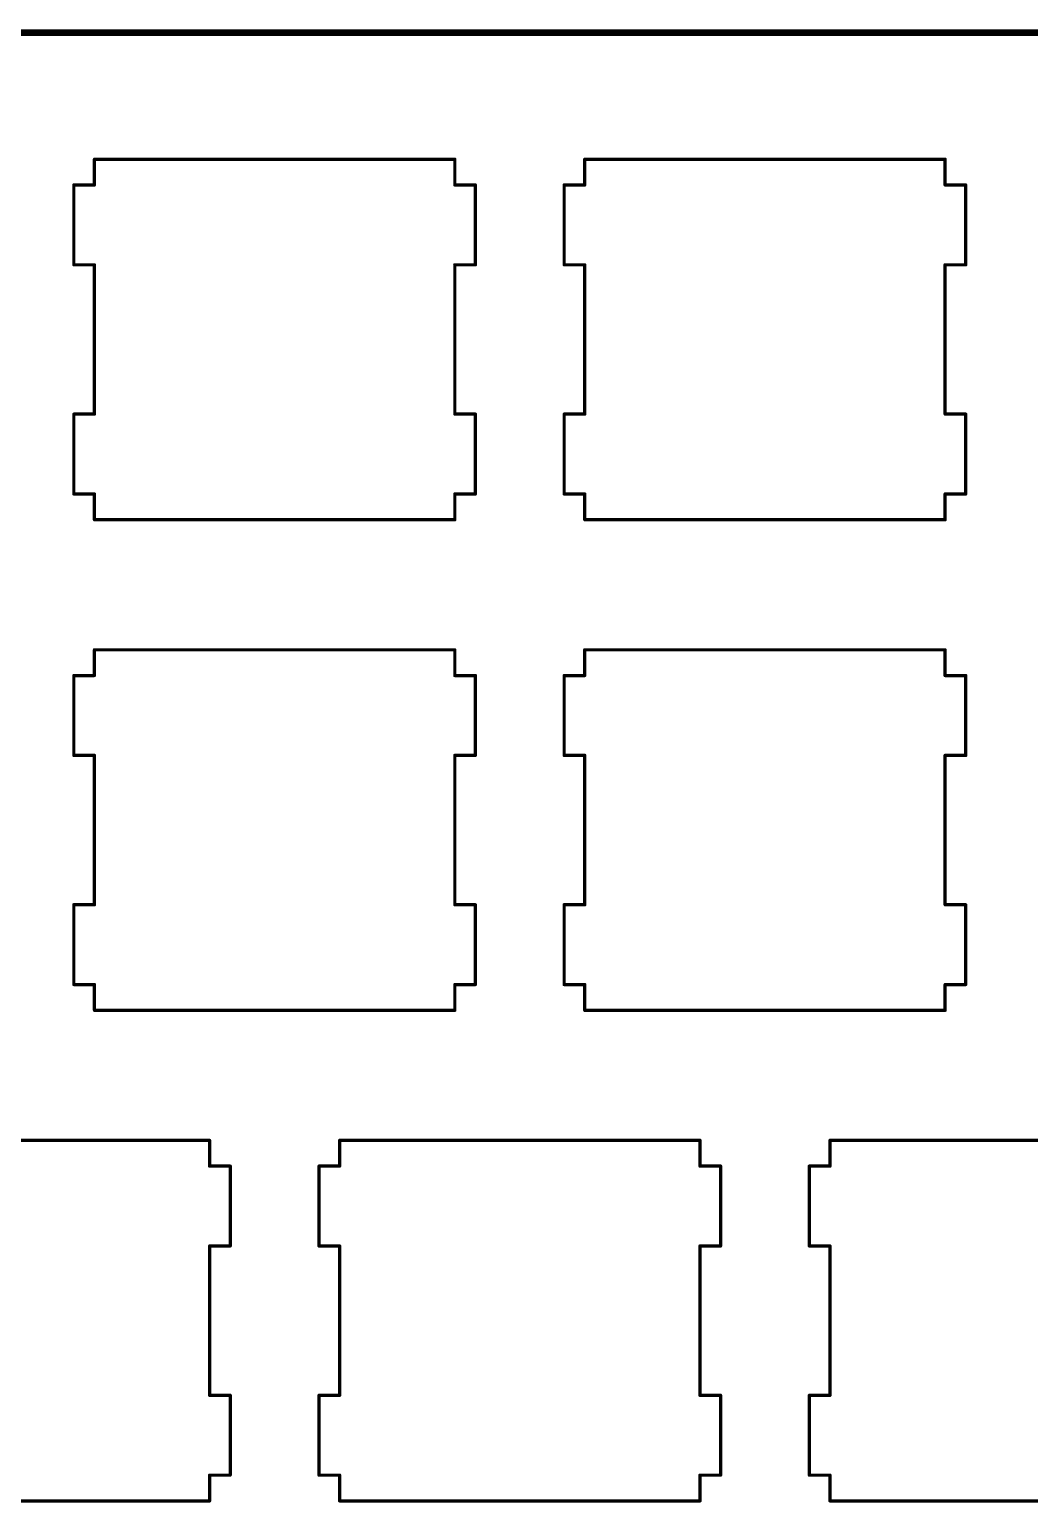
# Model space of a CAD drawing. Extents: x 43 to 335, y 43 to 163.
# Drawn here: x 122.4 to 161.3, y 105.6 to 162.8 of the extents above; entities that cross this region are included whole.
import ezdxf

# ---------------------------------------------------------------- set-up
doc = ezdxf.new("R2010")
doc.units = 0
doc.layers.add('MECHANICAL2', color=216, linetype='CONTINUOUS')

msp = doc.modelspace()

# ---------------------------------------------------------------- linework, layer by layer
at = {"layer": 'MECHANICAL2'}
for points, const_width in [([(43.561, 162.687), (334.391, 162.687)], 0.254), ([(124.967, 156.776), (124.967, 157.776)], 0.127), ([(124.967, 157.776), (138.967, 157.776)], 0.127), ([(138.967, 156.776), (138.967, 157.776)], 0.127), ([(144.016, 156.776), (144.016, 157.776)], 0.127), ([(144.016, 157.776), (158.015, 157.776)], 0.127), ([(158.015, 156.776), (158.015, 157.776)], 0.127), ([(124.167, 156.776), (124.967, 156.776)], 0.127), ([(124.167, 153.675), (124.167, 156.776)], 0.127), ([(138.967, 156.776), (139.766, 156.776)], 0.127), ([(139.766, 153.675), (139.766, 156.776)], 0.127), ([(143.216, 156.776), (144.016, 156.776)], 0.127), ([(143.216, 153.675), (143.216, 156.776)], 0.127), ([(158.015, 156.776), (158.816, 156.776)], 0.127), ([(158.816, 153.675), (158.816, 156.776)], 0.127), ([(124.167, 153.675), (124.967, 153.675)], 0.127), ([(124.967, 147.877), (124.967, 153.675)], 0.127), ([(138.967, 147.877), (138.967, 153.675)], 0.127), ([(138.967, 153.675), (139.766, 153.675)], 0.127), ([(143.216, 153.675), (144.016, 153.675)], 0.127), ([(144.016, 147.877), (144.016, 153.675)], 0.127), ([(158.015, 147.877), (158.015, 153.675)], 0.127), ([(158.015, 153.675), (158.816, 153.675)], 0.127), ([(124.167, 147.877), (124.967, 147.877)], 0.127), ([(124.167, 144.776), (124.167, 147.877)], 0.127), ([(138.967, 147.877), (139.766, 147.877)], 0.127), ([(139.766, 144.776), (139.766, 147.877)], 0.127), ([(143.216, 147.877), (144.016, 147.877)], 0.127), ([(143.216, 144.776), (143.216, 147.877)], 0.127), ([(158.015, 147.877), (158.816, 147.877)], 0.127), ([(158.816, 144.776), (158.816, 147.877)], 0.127), ([(124.167, 144.776), (124.967, 144.776)], 0.127), ([(124.967, 143.776), (124.967, 144.776)], 0.127), ([(138.967, 143.776), (138.967, 144.776)], 0.127), ([(138.967, 144.776), (139.766, 144.776)], 0.127), ([(143.216, 144.776), (144.016, 144.776)], 0.127), ([(144.016, 143.776), (144.016, 144.776)], 0.127), ([(158.015, 143.776), (158.015, 144.776)], 0.127), ([(158.015, 144.776), (158.816, 144.776)], 0.127), ([(124.967, 143.776), (138.967, 143.776)], 0.127), ([(144.016, 143.776), (158.015, 143.776)], 0.127), ([(124.967, 137.726), (124.967, 138.725)], 0.127), ([(124.967, 138.725), (138.967, 138.725)], 0.127), ([(138.967, 137.726), (138.967, 138.725)], 0.127), ([(144.016, 137.726), (144.016, 138.725)], 0.127), ([(144.016, 138.725), (158.015, 138.725)], 0.127), ([(158.015, 137.726), (158.015, 138.725)], 0.127), ([(124.167, 137.726), (124.967, 137.726)], 0.127), ([(124.167, 134.625), (124.167, 137.726)], 0.127), ([(138.967, 137.726), (139.766, 137.726)], 0.127), ([(139.766, 134.625), (139.766, 137.726)], 0.127), ([(143.216, 137.726), (144.016, 137.726)], 0.127), ([(143.216, 134.625), (143.216, 137.726)], 0.127), ([(158.015, 137.726), (158.816, 137.726)], 0.127), ([(158.816, 134.625), (158.816, 137.726)], 0.127), ([(124.167, 134.625), (124.967, 134.625)], 0.127), ([(124.967, 128.825), (124.967, 134.625)], 0.127), ([(138.967, 128.825), (138.967, 134.625)], 0.127), ([(138.967, 134.625), (139.766, 134.625)], 0.127), ([(143.216, 134.625), (144.016, 134.625)], 0.127), ([(144.016, 128.825), (144.016, 134.625)], 0.127), ([(158.015, 128.825), (158.015, 134.625)], 0.127), ([(158.015, 134.625), (158.816, 134.625)], 0.127), ([(124.167, 128.825), (124.967, 128.825)], 0.127), ([(124.167, 125.726), (124.167, 128.825)], 0.127), ([(138.967, 128.825), (139.766, 128.825)], 0.127), ([(139.766, 125.726), (139.766, 128.825)], 0.127), ([(143.216, 128.825), (144.016, 128.825)], 0.127), ([(143.216, 125.726), (143.216, 128.825)], 0.127), ([(158.015, 128.825), (158.816, 128.825)], 0.127), ([(158.816, 125.726), (158.816, 128.825)], 0.127), ([(124.167, 125.726), (124.967, 125.726)], 0.127), ([(124.967, 124.726), (124.967, 125.726)], 0.127), ([(138.967, 124.726), (138.967, 125.726)], 0.127), ([(138.967, 125.726), (139.766, 125.726)], 0.127), ([(143.216, 125.726), (144.016, 125.726)], 0.127), ([(144.016, 124.726), (144.016, 125.726)], 0.127), ([(158.015, 124.726), (158.015, 125.726)], 0.127), ([(158.015, 125.726), (158.816, 125.726)], 0.127), ([(124.967, 124.726), (138.967, 124.726)], 0.127), ([(144.016, 124.726), (158.015, 124.726)], 0.127), ([(115.442, 119.675), (129.442, 119.675)], 0.127), ([(129.442, 118.676), (129.442, 119.675)], 0.127), ([(134.492, 118.676), (134.492, 119.675)], 0.127), ([(134.492, 119.675), (148.492, 119.675)], 0.127), ([(148.492, 118.676), (148.492, 119.675)], 0.127), ([(153.542, 118.676), (153.542, 119.675)], 0.127), ([(153.542, 119.675), (167.542, 119.675)], 0.127), ([(129.442, 118.676), (130.242, 118.676)], 0.127), ([(130.242, 115.575), (130.242, 118.676)], 0.127), ([(133.692, 118.676), (134.492, 118.676)], 0.127), ([(133.692, 115.575), (133.692, 118.676)], 0.127), ([(148.492, 118.676), (149.292, 118.676)], 0.127), ([(149.292, 115.575), (149.292, 118.676)], 0.127), ([(152.741, 118.676), (153.542, 118.676)], 0.127), ([(152.741, 115.575), (152.741, 118.676)], 0.127), ([(129.442, 109.775), (129.442, 115.575)], 0.127), ([(129.442, 115.575), (130.242, 115.575)], 0.127), ([(133.692, 115.575), (134.492, 115.575)], 0.127), ([(134.492, 109.775), (134.492, 115.575)], 0.127), ([(148.492, 109.775), (148.492, 115.575)], 0.127), ([(148.492, 115.575), (149.292, 115.575)], 0.127), ([(152.741, 115.575), (153.542, 115.575)], 0.127), ([(153.542, 109.775), (153.542, 115.575)], 0.127), ([(129.442, 109.775), (130.242, 109.775)], 0.127), ([(130.242, 106.676), (130.242, 109.775)], 0.127), ([(133.692, 109.775), (134.492, 109.775)], 0.127), ([(133.692, 106.676), (133.692, 109.775)], 0.127), ([(148.492, 109.775), (149.292, 109.775)], 0.127), ([(149.292, 106.676), (149.292, 109.775)], 0.127), ([(152.741, 109.775), (153.542, 109.775)], 0.127), ([(152.741, 106.676), (152.741, 109.775)], 0.127), ([(129.442, 105.676), (129.442, 106.676)], 0.127), ([(129.442, 106.676), (130.242, 106.676)], 0.127), ([(133.692, 106.676), (134.492, 106.676)], 0.127), ([(134.492, 105.676), (134.492, 106.676)], 0.127), ([(148.492, 105.676), (148.492, 106.676)], 0.127), ([(148.492, 106.676), (149.292, 106.676)], 0.127), ([(152.741, 106.676), (153.542, 106.676)], 0.127), ([(153.542, 105.676), (153.542, 106.676)], 0.127), ([(115.442, 105.676), (129.442, 105.676)], 0.127), ([(134.492, 105.676), (148.492, 105.676)], 0.127), ([(153.542, 105.676), (167.542, 105.676)], 0.127)]:
    msp.add_lwpolyline(points, dxfattribs=dict(at, const_width=const_width))
at = {"layer": 'MECHANICAL2', "const_width": 0.0635}
for points in [[(124.936, 157.776, 1), (124.999, 157.776, 1)], [(124.936, 157.776, 1), (124.999, 157.776, 1)], [(138.935, 157.776, 1), (138.998, 157.776, 1)], [(138.935, 157.776, 1), (138.998, 157.776, 1)], [(143.984, 157.776, 1), (144.048, 157.776, 1)], [(143.984, 157.776, 1), (144.048, 157.776, 1)], [(157.983, 157.776, 1), (158.047, 157.776, 1)], [(157.983, 157.776, 1), (158.047, 157.776, 1)], [(124.135, 156.776, 1), (124.198, 156.776, 1)], [(124.135, 156.776, 1), (124.198, 156.776, 1)], [(124.936, 156.776, 1), (124.999, 156.776, 1)], [(124.936, 156.776, 1), (124.999, 156.776, 1)], [(138.935, 156.776, 1), (138.998, 156.776, 1)], [(138.935, 156.776, 1), (138.998, 156.776, 1)], [(139.734, 156.776, 1), (139.798, 156.776, 1)], [(139.734, 156.776, 1), (139.798, 156.776, 1)], [(143.184, 156.776, 1), (143.248, 156.776, 1)], [(143.184, 156.776, 1), (143.248, 156.776, 1)], [(143.984, 156.776, 1), (144.048, 156.776, 1)], [(143.984, 156.776, 1), (144.048, 156.776, 1)], [(157.983, 156.776, 1), (158.047, 156.776, 1)], [(157.983, 156.776, 1), (158.047, 156.776, 1)], [(158.784, 156.776, 1), (158.848, 156.776, 1)], [(158.784, 156.776, 1), (158.848, 156.776, 1)], [(124.135, 153.675, 1), (124.198, 153.675, 1)], [(124.135, 153.675, 1), (124.198, 153.675, 1)], [(124.936, 153.675, 1), (124.999, 153.675, 1)], [(124.936, 153.675, 1), (124.999, 153.675, 1)], [(138.935, 153.675, 1), (138.998, 153.675, 1)], [(138.935, 153.675, 1), (138.998, 153.675, 1)], [(139.734, 153.675, 1), (139.798, 153.675, 1)], [(139.734, 153.675, 1), (139.798, 153.675, 1)], [(143.184, 153.675, 1), (143.248, 153.675, 1)], [(143.184, 153.675, 1), (143.248, 153.675, 1)], [(143.984, 153.675, 1), (144.048, 153.675, 1)], [(143.984, 153.675, 1), (144.048, 153.675, 1)], [(157.983, 153.675, 1), (158.047, 153.675, 1)], [(157.983, 153.675, 1), (158.047, 153.675, 1)], [(158.784, 153.675, 1), (158.848, 153.675, 1)], [(158.784, 153.675, 1), (158.848, 153.675, 1)], [(124.135, 147.877, 1), (124.198, 147.877, 1)], [(124.135, 147.877, 1), (124.198, 147.877, 1)], [(124.936, 147.877, 1), (124.999, 147.877, 1)], [(124.936, 147.877, 1), (124.999, 147.877, 1)], [(138.935, 147.877, 1), (138.998, 147.877, 1)], [(138.935, 147.877, 1), (138.998, 147.877, 1)], [(139.734, 147.877, 1), (139.798, 147.877, 1)], [(139.734, 147.877, 1), (139.798, 147.877, 1)], [(143.184, 147.877, 1), (143.248, 147.877, 1)], [(143.184, 147.877, 1), (143.248, 147.877, 1)], [(143.984, 147.877, 1), (144.048, 147.877, 1)], [(143.984, 147.877, 1), (144.048, 147.877, 1)], [(157.983, 147.877, 1), (158.047, 147.877, 1)], [(157.983, 147.877, 1), (158.047, 147.877, 1)], [(158.784, 147.877, 1), (158.848, 147.877, 1)], [(158.784, 147.877, 1), (158.848, 147.877, 1)], [(124.135, 144.776, 1), (124.198, 144.776, 1)], [(124.135, 144.776, 1), (124.198, 144.776, 1)], [(124.936, 144.776, 1), (124.999, 144.776, 1)], [(124.936, 144.776, 1), (124.999, 144.776, 1)], [(138.935, 144.776, 1), (138.998, 144.776, 1)], [(138.935, 144.776, 1), (138.998, 144.776, 1)], [(139.734, 144.776, 1), (139.798, 144.776, 1)], [(139.734, 144.776, 1), (139.798, 144.776, 1)], [(143.184, 144.776, 1), (143.248, 144.776, 1)], [(143.184, 144.776, 1), (143.248, 144.776, 1)], [(143.984, 144.776, 1), (144.048, 144.776, 1)], [(143.984, 144.776, 1), (144.048, 144.776, 1)], [(157.983, 144.776, 1), (158.047, 144.776, 1)], [(157.983, 144.776, 1), (158.047, 144.776, 1)], [(158.784, 144.776, 1), (158.848, 144.776, 1)], [(158.784, 144.776, 1), (158.848, 144.776, 1)], [(124.936, 143.776, 1), (124.999, 143.776, 1)], [(124.936, 143.776, 1), (124.999, 143.776, 1)], [(138.935, 143.776, 1), (138.998, 143.776, 1)], [(138.935, 143.776, 1), (138.998, 143.776, 1)], [(143.984, 143.776, 1), (144.048, 143.776, 1)], [(143.984, 143.776, 1), (144.048, 143.776, 1)], [(157.983, 143.776, 1), (158.047, 143.776, 1)], [(157.983, 143.776, 1), (158.047, 143.776, 1)], [(124.936, 138.725, 1), (124.999, 138.725, 1)], [(124.936, 138.725, 1), (124.999, 138.725, 1)], [(138.935, 138.725, 1), (138.998, 138.725, 1)], [(138.935, 138.725, 1), (138.998, 138.725, 1)], [(143.984, 138.725, 1), (144.048, 138.725, 1)], [(143.984, 138.725, 1), (144.048, 138.725, 1)], [(157.983, 138.725, 1), (158.047, 138.725, 1)], [(157.983, 138.725, 1), (158.047, 138.725, 1)], [(124.135, 137.726, 1), (124.198, 137.726, 1)], [(124.135, 137.726, 1), (124.198, 137.726, 1)], [(124.936, 137.726, 1), (124.999, 137.726, 1)], [(124.936, 137.726, 1), (124.999, 137.726, 1)], [(138.935, 137.726, 1), (138.998, 137.726, 1)], [(138.935, 137.726, 1), (138.998, 137.726, 1)], [(139.734, 137.726, 1), (139.798, 137.726, 1)], [(139.734, 137.726, 1), (139.798, 137.726, 1)], [(143.184, 137.726, 1), (143.248, 137.726, 1)], [(143.184, 137.726, 1), (143.248, 137.726, 1)], [(143.984, 137.726, 1), (144.048, 137.726, 1)], [(143.984, 137.726, 1), (144.048, 137.726, 1)], [(157.983, 137.726, 1), (158.047, 137.726, 1)], [(157.983, 137.726, 1), (158.047, 137.726, 1)], [(158.784, 137.726, 1), (158.848, 137.726, 1)], [(158.784, 137.726, 1), (158.848, 137.726, 1)], [(124.135, 134.625, 1), (124.198, 134.625, 1)], [(124.135, 134.625, 1), (124.198, 134.625, 1)], [(124.936, 134.625, 1), (124.999, 134.625, 1)], [(124.936, 134.625, 1), (124.999, 134.625, 1)], [(138.935, 134.625, 1), (138.998, 134.625, 1)], [(138.935, 134.625, 1), (138.998, 134.625, 1)], [(139.734, 134.625, 1), (139.798, 134.625, 1)], [(139.734, 134.625, 1), (139.798, 134.625, 1)], [(143.184, 134.625, 1), (143.248, 134.625, 1)], [(143.184, 134.625, 1), (143.248, 134.625, 1)], [(143.984, 134.625, 1), (144.048, 134.625, 1)], [(143.984, 134.625, 1), (144.048, 134.625, 1)], [(157.983, 134.625, 1), (158.047, 134.625, 1)], [(157.983, 134.625, 1), (158.047, 134.625, 1)], [(158.784, 134.625, 1), (158.848, 134.625, 1)], [(158.784, 134.625, 1), (158.848, 134.625, 1)], [(124.135, 128.825, 1), (124.198, 128.825, 1)], [(124.135, 128.825, 1), (124.198, 128.825, 1)], [(124.936, 128.825, 1), (124.999, 128.825, 1)], [(124.936, 128.825, 1), (124.999, 128.825, 1)], [(138.935, 128.825, 1), (138.998, 128.825, 1)], [(138.935, 128.825, 1), (138.998, 128.825, 1)], [(139.734, 128.825, 1), (139.798, 128.825, 1)], [(139.734, 128.825, 1), (139.798, 128.825, 1)], [(143.184, 128.825, 1), (143.248, 128.825, 1)], [(143.184, 128.825, 1), (143.248, 128.825, 1)], [(143.984, 128.825, 1), (144.048, 128.825, 1)], [(143.984, 128.825, 1), (144.048, 128.825, 1)], [(157.983, 128.825, 1), (158.047, 128.825, 1)], [(157.983, 128.825, 1), (158.047, 128.825, 1)], [(158.784, 128.825, 1), (158.848, 128.825, 1)], [(158.784, 128.825, 1), (158.848, 128.825, 1)], [(124.135, 125.726, 1), (124.198, 125.726, 1)], [(124.135, 125.726, 1), (124.198, 125.726, 1)], [(124.936, 125.726, 1), (124.999, 125.726, 1)], [(124.936, 125.726, 1), (124.999, 125.726, 1)], [(138.935, 125.726, 1), (138.998, 125.726, 1)], [(138.935, 125.726, 1), (138.998, 125.726, 1)], [(139.734, 125.726, 1), (139.798, 125.726, 1)], [(139.734, 125.726, 1), (139.798, 125.726, 1)], [(143.184, 125.726, 1), (143.248, 125.726, 1)], [(143.184, 125.726, 1), (143.248, 125.726, 1)], [(143.984, 125.726, 1), (144.048, 125.726, 1)], [(143.984, 125.726, 1), (144.048, 125.726, 1)], [(157.983, 125.726, 1), (158.047, 125.726, 1)], [(157.983, 125.726, 1), (158.047, 125.726, 1)], [(158.784, 125.726, 1), (158.848, 125.726, 1)], [(158.784, 125.726, 1), (158.848, 125.726, 1)], [(124.936, 124.726, 1), (124.999, 124.726, 1)], [(124.936, 124.726, 1), (124.999, 124.726, 1)], [(138.935, 124.726, 1), (138.998, 124.726, 1)], [(138.935, 124.726, 1), (138.998, 124.726, 1)], [(143.984, 124.726, 1), (144.048, 124.726, 1)], [(143.984, 124.726, 1), (144.048, 124.726, 1)], [(157.983, 124.726, 1), (158.047, 124.726, 1)], [(157.983, 124.726, 1), (158.047, 124.726, 1)], [(129.41, 119.675, 1), (129.473, 119.675, 1)], [(129.41, 119.675, 1), (129.473, 119.675, 1)], [(134.461, 119.675, 1), (134.524, 119.675, 1)], [(134.461, 119.675, 1), (134.524, 119.675, 1)], [(148.46, 119.675, 1), (148.524, 119.675, 1)], [(148.46, 119.675, 1), (148.524, 119.675, 1)], [(153.51, 119.675, 1), (153.574, 119.675, 1)], [(153.51, 119.675, 1), (153.574, 119.675, 1)], [(129.41, 118.676, 1), (129.473, 118.676, 1)], [(129.41, 118.676, 1), (129.473, 118.676, 1)], [(130.211, 118.676, 1), (130.274, 118.676, 1)], [(130.211, 118.676, 1), (130.274, 118.676, 1)], [(133.66, 118.676, 1), (133.723, 118.676, 1)], [(133.66, 118.676, 1), (133.723, 118.676, 1)], [(134.461, 118.676, 1), (134.524, 118.676, 1)], [(134.461, 118.676, 1), (134.524, 118.676, 1)], [(148.46, 118.676, 1), (148.524, 118.676, 1)], [(148.46, 118.676, 1), (148.524, 118.676, 1)], [(149.26, 118.676, 1), (149.324, 118.676, 1)], [(149.26, 118.676, 1), (149.324, 118.676, 1)], [(152.709, 118.676, 1), (152.773, 118.676, 1)], [(152.709, 118.676, 1), (152.773, 118.676, 1)], [(153.51, 118.676, 1), (153.574, 118.676, 1)], [(153.51, 118.676, 1), (153.574, 118.676, 1)], [(129.41, 115.575, 1), (129.473, 115.575, 1)], [(129.41, 115.575, 1), (129.473, 115.575, 1)], [(130.211, 115.575, 1), (130.274, 115.575, 1)], [(130.211, 115.575, 1), (130.274, 115.575, 1)], [(133.66, 115.575, 1), (133.723, 115.575, 1)], [(133.66, 115.575, 1), (133.723, 115.575, 1)], [(134.461, 115.575, 1), (134.524, 115.575, 1)], [(134.461, 115.575, 1), (134.524, 115.575, 1)], [(148.46, 115.575, 1), (148.524, 115.575, 1)], [(148.46, 115.575, 1), (148.524, 115.575, 1)], [(149.26, 115.575, 1), (149.324, 115.575, 1)], [(149.26, 115.575, 1), (149.324, 115.575, 1)], [(152.709, 115.575, 1), (152.773, 115.575, 1)], [(152.709, 115.575, 1), (152.773, 115.575, 1)], [(153.51, 115.575, 1), (153.574, 115.575, 1)], [(153.51, 115.575, 1), (153.574, 115.575, 1)], [(129.41, 109.775, 1), (129.473, 109.775, 1)], [(129.41, 109.775, 1), (129.473, 109.775, 1)], [(130.211, 109.775, 1), (130.274, 109.775, 1)], [(130.211, 109.775, 1), (130.274, 109.775, 1)], [(133.66, 109.775, 1), (133.723, 109.775, 1)], [(133.66, 109.775, 1), (133.723, 109.775, 1)], [(134.461, 109.775, 1), (134.524, 109.775, 1)], [(134.461, 109.775, 1), (134.524, 109.775, 1)], [(148.46, 109.775, 1), (148.524, 109.775, 1)], [(148.46, 109.775, 1), (148.524, 109.775, 1)], [(149.26, 109.775, 1), (149.324, 109.775, 1)], [(149.26, 109.775, 1), (149.324, 109.775, 1)], [(152.709, 109.775, 1), (152.773, 109.775, 1)], [(152.709, 109.775, 1), (152.773, 109.775, 1)], [(153.51, 109.775, 1), (153.574, 109.775, 1)], [(153.51, 109.775, 1), (153.574, 109.775, 1)], [(129.41, 106.676, 1), (129.473, 106.676, 1)], [(129.41, 106.676, 1), (129.473, 106.676, 1)], [(130.211, 106.676, 1), (130.274, 106.676, 1)], [(130.211, 106.676, 1), (130.274, 106.676, 1)], [(133.66, 106.676, 1), (133.723, 106.676, 1)], [(133.66, 106.676, 1), (133.723, 106.676, 1)], [(134.461, 106.676, 1), (134.524, 106.676, 1)], [(134.461, 106.676, 1), (134.524, 106.676, 1)], [(148.46, 106.676, 1), (148.524, 106.676, 1)], [(148.46, 106.676, 1), (148.524, 106.676, 1)], [(149.26, 106.676, 1), (149.324, 106.676, 1)], [(149.26, 106.676, 1), (149.324, 106.676, 1)], [(152.709, 106.676, 1), (152.773, 106.676, 1)], [(152.709, 106.676, 1), (152.773, 106.676, 1)], [(153.51, 106.676, 1), (153.574, 106.676, 1)], [(153.51, 106.676, 1), (153.574, 106.676, 1)], [(129.41, 105.676, 1), (129.473, 105.676, 1)], [(129.41, 105.676, 1), (129.473, 105.676, 1)], [(134.461, 105.676, 1), (134.524, 105.676, 1)], [(134.461, 105.676, 1), (134.524, 105.676, 1)], [(148.46, 105.676, 1), (148.524, 105.676, 1)], [(148.46, 105.676, 1), (148.524, 105.676, 1)], [(153.51, 105.676, 1), (153.574, 105.676, 1)], [(153.51, 105.676, 1), (153.574, 105.676, 1)]]:
    msp.add_lwpolyline(points, format="xyb", close=True, dxfattribs=at)

doc.saveas('drawing.dxf')
